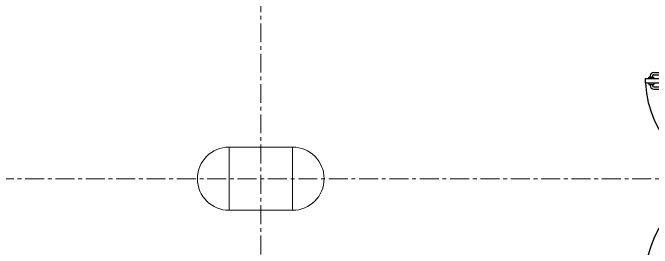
# Model space of a CAD drawing. Header units: millimetres. Extents: x 26027 to 581921, y 7230 to 233891.
# Drawn here: x 507524 to 512874, y 134563 to 136535 of the extents above; entities that cross this region are included whole.
import ezdxf

# ---------------------------------------------------------------- set-up
doc = ezdxf.new("R2010")
doc.units = ezdxf.units.MM
doc.header["$LTSCALE"] = 5
doc.linetypes.add('CENTER', pattern=[50.8, 31.75, -6.35, 6.35, -6.35])
doc.layers.add('axes', color=9, linetype='Continuous')
doc.layers.add('GE-ARCHITECTURAL_ELEMENTS', color=8, linetype='Continuous')
doc.layers.add('Structure', color=20, linetype='Continuous', lineweight=5)
doc.layers.add('Walls', color=32, linetype='Continuous', lineweight=5)
doc.layers.add('Wooden Joinery', color=7, linetype='Continuous', lineweight=5, true_color=0xffdcd1)

# ---------------------------------------------------------------- blocks, each defined once
blk = doc.blocks.new('A$C009F45C9')
at = {"layer": 'GE-ARCHITECTURAL_ELEMENTS'}
for p, q in [((844, -1650), (754, -1650)), ((724, -1690), (724, -1680)), ((744, -1690), (724, -1690)), ((744, -1690), (744, -1680)), ((844, -1670), (754, -1670)), ((884, -1690), (844, -1690)), ((844, -1700), (844, -1690)), ((854, -1690), (854, -1680)), ((874, -1690), (874, -1680)), ((884, -1700), (884, -1690)), ((724, -1750), (724, -1760)), ((744, -1750), (724, -1750)), ((744, -1750), (744, -1760)), ((844, -1740), (844, -1750)), ((884, -1750), (844, -1750)), ((854, -1750), (854, -1760)), ((874, -1750), (874, -1760)), ((884, -1740), (884, -1750)), ((844, -1770), (754, -1770)), ((844, -1790), (754, -1790))]:
    blk.add_line(p, q, dxfattribs=at)
for points in [[(-75, -60), (-85, -60), (-95, 10), (-75, 10)], [(75, -50), (85, -50), (95, 20), (75, 20)], [(75, -100), (914, -100), (914, -60), (75, -60)], [(75, -1700), (914, -1700), (914, -1740), (75, -1740)], [(75, -1700), (914, -1700), (914, -1740), (75, -1740)], [(-75, -1740), (-85, -1740), (-95, -1810), (-75, -1810)], [(75, -1750), (85, -1750), (95, -1820), (75, -1820)]]:
    blk.add_lwpolyline(points, close=True, dxfattribs=at)
for points in [[(75, -25), (-75, -25), (-75, 0), (75, 0), (75, -25)], [(75, -25), (75, -60), (35, -60), (35, -70), (-75, -70), (-75, -25), (75, -25)], [(75, -1775), (75, -1740), (35, -1740), (35, -1730), (-75, -1730), (-75, -1775), (75, -1775)], [(75, -1775), (-75, -1775), (-75, -1800), (75, -1800), (75, -1775)]]:
    blk.add_lwpolyline(points, dxfattribs=at)
for centre, radius, start, end in [((75, -60), 840, 270, 357.2706), ((75, -1740), 840, 2.7294, 90), ((754, -1680), 30, 90, 180), ((844, -1680), 30, 0, 90), ((754, -1680), 10, 90, 180), ((844, -1680), 10, 0, 90), ((754, -1760), 30, 180, 270), ((754, -1760), 10, 180, 270), ((844, -1760), 10, 270, 0), ((844, -1760), 30, 270, 0)]:
    blk.add_arc(centre, radius, start, end, dxfattribs=at)

msp = doc.modelspace()

# ---------------------------------------------------------------- linework, layer by layer
at = {"layer": 'axes', "linetype": 'CENTER', "lineweight": 0}
for p, q in [((509599.2, 120285.6, 0), (509599.2, 210035.3, 0)), ((580937.8, 135145.3, 2.4), (448568.3, 135145.3, 2.4))]:
    msp.add_line(p, q, dxfattribs=at)
at = {"layer": 'Structure', "elevation": 0}
msp.add_lwpolyline([(509333.8, 134880.3), (509863.8, 134880.3), (509863.8, 135410.3), (509333.8, 135410.3)], close=True, dxfattribs=at)
at = {"layer": 'Walls'}
for centre, start, end in [((509333.8, 135145.3, 0), 90, 270), ((509863.8, 135145.3, 0), 270, 90)]:
    msp.add_arc(centre, 265, start, end, dxfattribs=at)

# ---------------------------------------------------------------- block references
at = {"layer": 'Wooden Joinery', "rotation": 180}
msp.add_blockref('A$C009F45C9', (513731, 134245.3, -2.4), dxfattribs=at)

doc.saveas('drawing.dxf')
